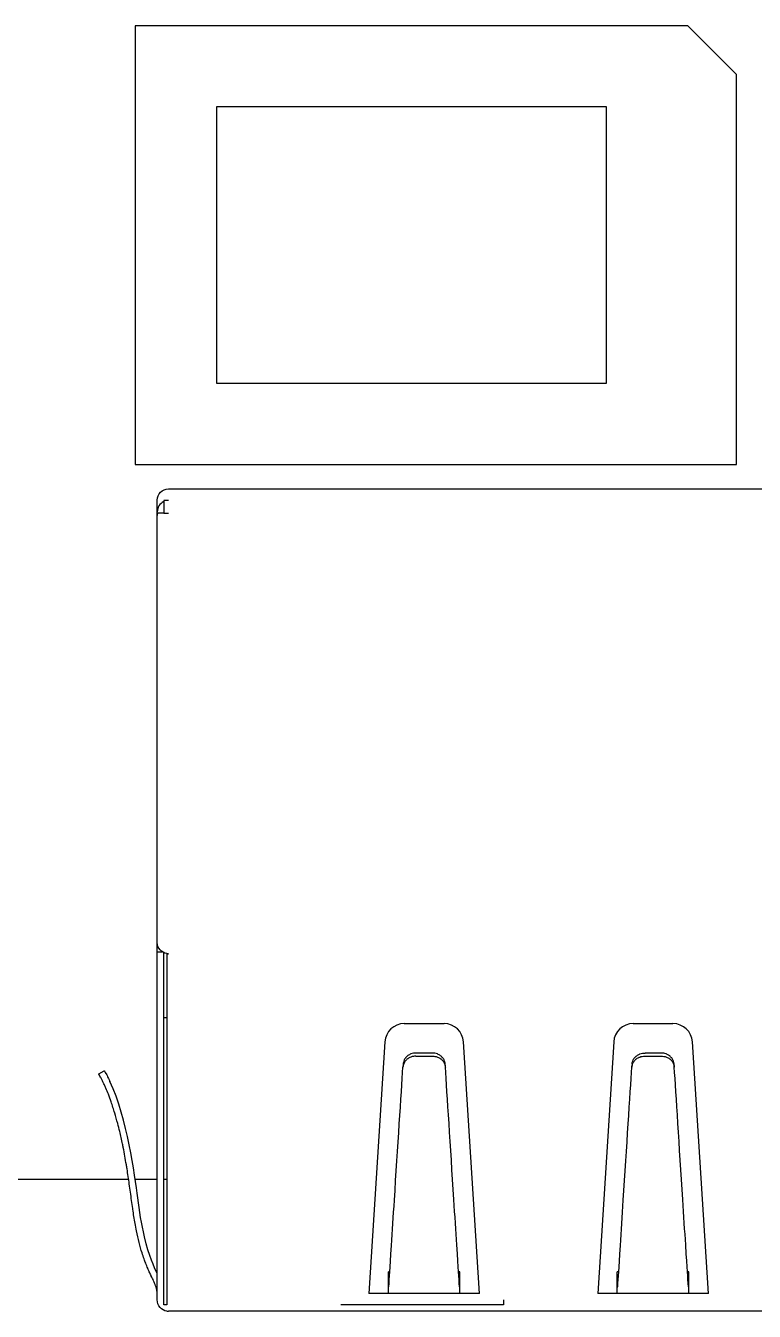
# Model space of a CAD drawing. Extents: x -34 to 51106, y -14166 to 1700.
# Drawn here: x 1262.61 to 1285.02, y 43.22 to 82.77 of the extents above; entities that cross this region are included whole.
import ezdxf

# ---------------------------------------------------------------- set-up
doc = ezdxf.new("R2010")
doc.units = 0
doc.layers.get('0').update_dxf_attribs({"linetype": 'CONTINUOUS'})

msp = doc.modelspace()

# ---------------------------------------------------------------- linework, layer by layer
at = {"linetype": 'CONTINUOUS'}
for p, q in [((1282.9756, 82.7706), (1265.9756, 82.7706)), ((1265.9756, 82.7706), (1265.9756, 69.2706)), ((1284.4756, 81.2706), (1282.9756, 82.7706)), ((1284.4756, 69.2706), (1284.4756, 81.2706)), ((1280.4756, 80.2706), (1268.4756, 80.2706)), ((1268.4756, 80.2706), (1268.4756, 71.7706)), ((1280.4756, 71.7706), (1280.4756, 80.2706)), ((1268.4756, 71.7706), (1280.4756, 71.7706)), ((1265.9756, 69.2706), (1284.4756, 69.2706)), ((1267.0056, 68.5206), (1296.8056, 68.5206)), ((1266.6556, 67.812), (1266.6556, 68.1706)), ((1267.0056, 68.162), (1266.8556, 68.162)), ((1266.8556, 68.162), (1266.8556, 67.7706)), ((1266.6556, 67.6706), (1266.6556, 67.812)), ((1266.6556, 54.5706), (1266.6556, 67.6706)), ((1266.8556, 67.7706), (1266.6702, 67.7706)), ((1266.8556, 67.7706), (1267.0056, 67.7706)), ((1266.6556, 54.2791), (1266.6556, 54.5706)), ((1266.6556, 54.2791), (1266.8118, 54.2791)), ((1266.6556, 43.5706), (1266.6556, 54.2791)), ((1266.8556, 43.4206), (1266.8556, 54.2543)), ((1266.9557, 54.2241), (1266.9557, 54.2206)), ((1266.9557, 54.2206), (1267.0056, 54.2206)), ((1266.9557, 54.2206), (1266.9557, 43.4206)), ((1266.9557, 52.2456), (1266.8556, 52.2456)), ((1274.2539, 52.0706), (1275.4774, 52.0706)), ((1281.2939, 52.0706), (1282.5174, 52.0706)), ((1273.6551, 51.5084), (1273.1657, 43.7706)), ((1276.5657, 43.7706), (1276.0762, 51.5084)), ((1280.6951, 51.5084), (1280.2057, 43.7706)), ((1283.6057, 43.7706), (1283.1162, 51.5084)), ((1274.6128, 51.0706), (1275.1185, 51.0706)), ((1275.1125, 51.1653), (1274.6189, 51.1653)), ((1281.6528, 51.0706), (1282.1585, 51.0706)), ((1282.1525, 51.1653), (1281.6589, 51.1653)), ((1274.2186, 50.8214), (1274.2124, 50.7259)), ((1275.5189, 50.7259), (1275.5127, 50.8214)), ((1281.2586, 50.8214), (1281.2524, 50.7259)), ((1282.5589, 50.7259), (1282.5527, 50.8214)), ((1264.8556, 50.5206), (1265.0282, 50.6218)), ((1265.7774, 47.2706), (1260.7751, 47.2706)), ((1266.6556, 47.2706), (1265.9795, 47.2706)), ((1266.9557, 47.2706), (1266.8556, 47.2706)), ((1273.7657, 43.9706), (1273.7657, 44.4324)), ((1273.8083, 44.4324), (1273.7657, 44.4324)), ((1275.9657, 44.4324), (1275.923, 44.4324)), ((1275.9657, 43.9706), (1275.9657, 44.4324)), ((1280.8057, 43.9706), (1280.8057, 44.4324)), ((1280.8483, 44.4324), (1280.8057, 44.4324)), ((1283.0057, 44.4324), (1282.963, 44.4324)), ((1283.0057, 43.9706), (1283.0057, 44.4324)), ((1273.7657, 43.9706), (1273.7786, 43.9706)), ((1275.9527, 43.9706), (1275.9657, 43.9706)), ((1280.8057, 43.9706), (1280.8186, 43.9706)), ((1282.9927, 43.9706), (1283.0057, 43.9706)), ((1266.8556, 43.7706), (1266.8558, 43.7706)), ((1273.7657, 43.7706), (1273.1657, 43.7706)), ((1275.9657, 43.7706), (1273.7657, 43.7706)), ((1276.5657, 43.7706), (1275.9657, 43.7706)), ((1277.3007, 43.5706), (1277.3007, 43.4206)), ((1280.8057, 43.7706), (1280.2057, 43.7706)), ((1283.0057, 43.7706), (1280.8057, 43.7706)), ((1283.6057, 43.7706), (1283.0057, 43.7706)), ((1266.9557, 43.4206), (1266.8556, 43.4206)), ((1272.3007, 43.2206), (1267.0056, 43.2206)), ((1277.3007, 43.4206), (1272.3007, 43.4206)), ((1277.3007, 43.2206), (1272.3007, 43.2206)), ((1286.5107, 43.2206), (1277.3007, 43.2206))]:
    msp.add_line(p, q, dxfattribs=at)
at = {"linetype": 'CONTINUOUS', "extrusion": (0, 0, -1)}
for centre, start, end in [((-1267.0056, 68.1706), 0, 90), ((-1267.0057, 43.5706), 278.21321, 360)]:
    msp.add_arc(centre, 0.35, start, end, dxfattribs=at)
at = {"linetype": 'CONTINUOUS'}
for centre, radius, start, end in [((1269.9307, 65.7238), 3.2753, 179.18129, 179.18207), ((1274.2539, 51.4706), 0.6, 90, 176.38069), ((1275.4774, 51.4706), 0.6, 3.61931, 90), ((1281.2939, 51.4706), 0.6, 90, 176.38069), ((1282.5174, 51.4706), 0.6, 3.61931, 90)]:
    msp.add_arc(centre, radius, start, end, dxfattribs=at)
msp.add_ellipse((1267.0056, 67.812), major_axis=(-0.2475, -0.2475), ratio=0.9999999, start_param=-1.9132727, end_param=-0.7853874, dxfattribs=at)
at = {"linetype": 'CONTINUOUS', "extrusion": (0, 0, -1)}
for centre, major_axis, ratio, start_param, end_param in [((1267.0077, 67.67), (0.3388, -0.0959), 0.9967833, 2.8665334, 3.1554196), ((1267.0056, 54.5706), (-0.2475, 0.2475), 0.9999999, -2.2128558, -0.7854071), ((1267.0325, 54.9445), (0.0519, 0.723), 0.6941732, 3.0918081, 3.1914701)]:
    msp.add_ellipse(centre, major_axis=major_axis, ratio=ratio, start_param=start_param, end_param=end_param, dxfattribs=at)
at = {"linetype": 'CONTINUOUS'}
for points, knots in [([(1274.6128, 51.0706), (1274.586, 51.0706), (1274.5593, 51.0682), (1274.533, 51.0635), (1274.5058, 51.0586), (1274.4793, 51.0512), (1274.4538, 51.0415), (1274.4202, 51.0286), (1274.3889, 51.0117), (1274.3606, 50.9911), (1274.3526, 50.9853), (1274.3449, 50.9793), (1274.3375, 50.9729), (1274.3131, 50.9522), (1274.2918, 50.9287), (1274.274, 50.9029), (1274.264, 50.8886), (1274.2552, 50.8735), (1274.2475, 50.8579), (1274.236, 50.8344), (1274.2272, 50.8099), (1274.2212, 50.7845), (1274.2166, 50.7653), (1274.2137, 50.7457), (1274.2124, 50.7259)], [-0.060854486, -0.060854486, -0.060854486, -0.060854486, -0.052817532, -0.052817532, -0.052817532, -0.044488934, -0.044488934, -0.044488934, -0.033517563, -0.033517563, -0.033517563, -0.030441486, -0.030441486, -0.030441486, -0.020368432, -0.020368432, -0.020368432, -0.014751762, -0.014751762, -0.014751762, -0.006356881, -0.006356881, -0.006356881, -0.000001, -0.000001, -0.000001, -0.000001]), ([(1274.6189, 51.1653), (1274.592, 51.1653), (1274.5653, 51.1629), (1274.5391, 51.1582), (1274.5118, 51.1533), (1274.4852, 51.1459), (1274.4597, 51.1361), (1274.4261, 51.1232), (1274.3947, 51.1062), (1274.3663, 51.0856), (1274.3585, 51.0799), (1274.3509, 51.074), (1274.3436, 51.0678), (1274.3185, 51.0465), (1274.2967, 51.0223), (1274.2786, 50.9957), (1274.2693, 50.9822), (1274.261, 50.968), (1274.2538, 50.9533), (1274.2421, 50.9297), (1274.2332, 50.905), (1274.2272, 50.8794), (1274.2227, 50.8604), (1274.2198, 50.841), (1274.2186, 50.8214)], [0.000001, 0.000001, 0.000001, 0.000001, 0.008041382, 0.008041382, 0.008041382, 0.016379114, 0.016379114, 0.016379114, 0.027375211, 0.027375211, 0.027375211, 0.030399157, 0.030399157, 0.030399157, 0.040749872, 0.040749872, 0.040749872, 0.046040106, 0.046040106, 0.046040106, 0.054510386, 0.054510386, 0.054510386, 0.060823668, 0.060823668, 0.060823668, 0.060823668]), ([(1275.5127, 50.8214), (1275.5115, 50.841), (1275.5086, 50.8605), (1275.5041, 50.8796), (1275.498, 50.9052), (1275.4891, 50.93), (1275.4774, 50.9536), (1275.4631, 50.9824), (1275.4449, 51.0091), (1275.4232, 51.0332), (1275.4122, 51.0455), (1275.4002, 51.0571), (1275.3874, 51.068), (1275.3608, 51.0905), (1275.331, 51.1096), (1275.2986, 51.1246), (1275.2897, 51.1288), (1275.2805, 51.1327), (1275.2712, 51.1363), (1275.2458, 51.146), (1275.2193, 51.1533), (1275.1921, 51.1582), (1275.1659, 51.1629), (1275.1392, 51.1653), (1275.1125, 51.1653)], [0.000001, 0.000001, 0.000001, 0.000001, 0.00632841, 0.00632841, 0.00632841, 0.014825258, 0.014825258, 0.014825258, 0.025187859, 0.025187859, 0.025187859, 0.030465411, 0.030465411, 0.030465411, 0.041449106, 0.041449106, 0.041449106, 0.044490534, 0.044490534, 0.044490534, 0.052811123, 0.052811123, 0.052811123, 0.06083625, 0.06083625, 0.06083625, 0.06083625]), ([(1275.1185, 51.0706), (1275.1453, 51.0706), (1275.172, 51.0682), (1275.1982, 51.0635), (1275.2254, 51.0586), (1275.252, 51.0513), (1275.2774, 51.0415), (1275.311, 51.0286), (1275.3423, 51.0117), (1275.3706, 50.9912), (1275.3786, 50.9854), (1275.3863, 50.9793), (1275.3938, 50.973), (1275.4182, 50.9522), (1275.4395, 50.9287), (1275.4573, 50.903), (1275.4672, 50.8886), (1275.4761, 50.8736), (1275.4838, 50.8579), (1275.4953, 50.8345), (1275.5041, 50.8099), (1275.5101, 50.7845), (1275.5147, 50.7653), (1275.5176, 50.7457), (1275.5189, 50.7259)], [0.000001, 0.000001, 0.000001, 0.000001, 0.008031807, 0.008031807, 0.008031807, 0.016353711, 0.016353711, 0.016353711, 0.027318527, 0.027318527, 0.027318527, 0.030398313, 0.030398313, 0.030398313, 0.040471145, 0.040471145, 0.040471145, 0.046083327, 0.046083327, 0.046083327, 0.054482268, 0.054482268, 0.054482268, 0.060839858, 0.060839858, 0.060839858, 0.060839858]), ([(1281.2524, 50.7259), (1281.2537, 50.7457), (1281.2566, 50.7654), (1281.2612, 50.7846), (1281.2672, 50.8101), (1281.2761, 50.8347), (1281.2877, 50.8582), (1281.3015, 50.8864), (1281.3191, 50.9125), (1281.34, 50.9361), (1281.3516, 50.9493), (1281.3642, 50.9617), (1281.3778, 50.9732), (1281.4043, 50.9957), (1281.4341, 51.0147), (1281.4663, 51.0298), (1281.4754, 51.0341), (1281.4847, 51.038), (1281.4942, 51.0416), (1281.5196, 51.0513), (1281.5461, 51.0587), (1281.5732, 51.0635), (1281.5994, 51.0682), (1281.6261, 51.0706), (1281.6528, 51.0706)], [0.000001, 0.000001, 0.000001, 0.000001, 0.006372743, 0.006372743, 0.006372743, 0.014797432, 0.014797432, 0.014797432, 0.024881307, 0.024881307, 0.024881307, 0.030482539, 0.030482539, 0.030482539, 0.041434766, 0.041434766, 0.041434766, 0.04453258, 0.04453258, 0.04453258, 0.052838158, 0.052838158, 0.052838158, 0.060854428, 0.060854428, 0.060854428, 0.060854428]), ([(1281.2586, 50.8214), (1281.2598, 50.841), (1281.2627, 50.8605), (1281.2672, 50.8795), (1281.2733, 50.9051), (1281.2822, 50.9299), (1281.2939, 50.9535), (1281.3081, 50.9823), (1281.3263, 51.0091), (1281.348, 51.0332), (1281.3591, 51.0455), (1281.371, 51.0571), (1281.3838, 51.0679), (1281.4104, 51.0905), (1281.4403, 51.1095), (1281.4726, 51.1246), (1281.4816, 51.1288), (1281.4907, 51.1327), (1281.5, 51.1362), (1281.5255, 51.146), (1281.552, 51.1533), (1281.5792, 51.1582), (1281.6054, 51.1629), (1281.6321, 51.1653), (1281.6589, 51.1653)], [-0.06082365, -0.06082365, -0.06082365, -0.06082365, -0.0545001, -0.0545001, -0.0545001, -0.046009949, -0.046009949, -0.046009949, -0.035651435, -0.035651435, -0.035651435, -0.030372234, -0.030372234, -0.030372234, -0.019387901, -0.019387901, -0.019387901, -0.016350449, -0.016350449, -0.016350449, -0.008027831, -0.008027831, -0.008027831, -0.000001, -0.000001, -0.000001, -0.000001]), ([(1282.5527, 50.8214), (1282.5515, 50.841), (1282.5486, 50.8605), (1282.5441, 50.8795), (1282.538, 50.9052), (1282.5291, 50.93), (1282.5174, 50.9536), (1282.5031, 50.9824), (1282.4849, 51.0091), (1282.4632, 51.0332), (1282.4522, 51.0455), (1282.4402, 51.0571), (1282.4275, 51.068), (1282.4008, 51.0905), (1282.371, 51.1096), (1282.3386, 51.1246), (1282.3297, 51.1288), (1282.3206, 51.1327), (1282.3113, 51.1362), (1282.2858, 51.146), (1282.2593, 51.1533), (1282.2321, 51.1582), (1282.2059, 51.1629), (1282.1792, 51.1653), (1282.1525, 51.1653)], [0.000001, 0.000001, 0.000001, 0.000001, 0.006328038, 0.006328038, 0.006328038, 0.014824163, 0.014824163, 0.014824163, 0.02518648, 0.02518648, 0.02518648, 0.030464434, 0.030464434, 0.030464434, 0.041448555, 0.041448555, 0.041448555, 0.044489494, 0.044489494, 0.044489494, 0.052810632, 0.052810632, 0.052810632, 0.060836251, 0.060836251, 0.060836251, 0.060836251]), ([(1282.1585, 51.0706), (1282.1853, 51.0706), (1282.212, 51.0682), (1282.2382, 51.0635), (1282.2654, 51.0586), (1282.292, 51.0513), (1282.3174, 51.0415), (1282.351, 51.0286), (1282.3823, 51.0117), (1282.4106, 50.9912), (1282.4186, 50.9854), (1282.4263, 50.9793), (1282.4338, 50.973), (1282.4582, 50.9522), (1282.4795, 50.9287), (1282.4973, 50.903), (1282.5072, 50.8886), (1282.5161, 50.8736), (1282.5238, 50.8579), (1282.5353, 50.8345), (1282.5441, 50.8099), (1282.5501, 50.7845), (1282.5547, 50.7653), (1282.5576, 50.7457), (1282.5589, 50.7259)], [0.000001, 0.000001, 0.000001, 0.000001, 0.008031845, 0.008031845, 0.008031845, 0.016353791, 0.016353791, 0.016353791, 0.027318642, 0.027318642, 0.027318642, 0.030398388, 0.030398388, 0.030398388, 0.040471201, 0.040471201, 0.040471201, 0.046083411, 0.046083411, 0.046083411, 0.054482297, 0.054482297, 0.054482297, 0.060839858, 0.060839858, 0.060839858, 0.060839858]), ([(1273.7786, 43.9706), (1273.7994, 44.2932), (1273.8106, 44.4686), (1273.8885, 45.6819), (1273.9186, 46.1502), (1274.0542, 48.2623), (1274.16, 49.9101), (1274.2124, 50.7259)], [-0.47852776, -0.47852776, -0.47852776, -0.47852776, -0.33989737, -0.33989737, -0.26202754, -0.26202754, -0.000001, -0.000001, -0.000001, -0.000001]), ([(1275.9527, 43.9706), (1275.9318, 44.2952), (1275.9205, 44.4711), (1275.8421, 45.6928), (1275.8122, 46.1585), (1275.6754, 48.289), (1275.571, 49.9137), (1275.5189, 50.7259)], [-0.48966147, -0.48966147, -0.48966147, -0.48966147, -0.34188645, -0.34188645, -0.26086652, -0.26086652, -0.000001, -0.000001, -0.000001, -0.000001]), ([(1280.8186, 43.9706), (1280.8394, 44.2932), (1280.8506, 44.4686), (1280.9285, 45.6819), (1280.9586, 46.1502), (1281.0942, 48.2623), (1281.2, 49.9101), (1281.2524, 50.7259)], [-0.47852776, -0.47852776, -0.47852776, -0.47852776, -0.33989737, -0.33989737, -0.26202754, -0.26202754, -0.000001, -0.000001, -0.000001, -0.000001]), ([(1282.9927, 43.9706), (1282.9718, 44.2952), (1282.9605, 44.4711), (1282.8821, 45.6928), (1282.8522, 46.1585), (1282.7154, 48.289), (1282.611, 49.9137), (1282.5589, 50.7259)], [-0.48966147, -0.48966147, -0.48966147, -0.48966147, -0.34188645, -0.34188645, -0.26086652, -0.26086652, -0.000001, -0.000001, -0.000001, -0.000001]), ([(1265.0295, 50.1864), (1265.0206, 50.2057), (1265.0116, 50.2247), (1265.0027, 50.2434), (1264.9911, 50.2675), (1264.9796, 50.2909), (1264.9683, 50.3132), (1264.9539, 50.342), (1264.94, 50.3686), (1264.9272, 50.3926), (1264.9209, 50.4043), (1264.9149, 50.4155), (1264.9093, 50.4259), (1264.8962, 50.4497), (1264.885, 50.4696), (1264.8763, 50.4848), (1264.8747, 50.4876), (1264.8732, 50.4902), (1264.8718, 50.4927), (1264.8664, 50.5021), (1264.8623, 50.5091), (1264.8596, 50.5138), (1264.857, 50.5183), (1264.8556, 50.5206), (1264.8556, 50.5206)], [-0.06066127, -0.06066127, -0.06066127, -0.06066127, -0.054298503, -0.054298503, -0.054298503, -0.046067171, -0.046067171, -0.046067171, -0.035478946, -0.035478946, -0.035478946, -0.030291147, -0.030291147, -0.030291147, -0.018368431, -0.018368431, -0.018368431, -0.016182945, -0.016182945, -0.016182945, -0.00795399, -0.00795399, -0.00795399, -0.000001, -0.000001, -0.000001, -0.000001]), ([(1265.0282, 50.6218), (1265.0282, 50.6218), (1265.0295, 50.6195), (1265.0322, 50.6149), (1265.0349, 50.6102), (1265.0391, 50.6031), (1265.0445, 50.5936), (1265.0523, 50.5801), (1265.0626, 50.562), (1265.0749, 50.5397), (1265.0772, 50.5356), (1265.0795, 50.5313), (1265.0819, 50.5269), (1265.0938, 50.5053), (1265.1071, 50.4805), (1265.1213, 50.4533), (1265.1276, 50.4411), (1265.1342, 50.4284), (1265.1408, 50.4153), (1265.1524, 50.3926), (1265.1642, 50.3687), (1265.1761, 50.3441), (1265.185, 50.3257), (1265.1939, 50.307), (1265.2028, 50.2881)], [-0.060660555, -0.060660555, -0.060660555, -0.060660555, -0.052668917, -0.052668917, -0.052668917, -0.044386226, -0.044386226, -0.044386226, -0.032535929, -0.032535929, -0.032535929, -0.030340371, -0.030340371, -0.030340371, -0.019519716, -0.019519716, -0.019519716, -0.014671094, -0.014671094, -0.014671094, -0.006274457, -0.006274457, -0.006274457, -0.000001, -0.000001, -0.000001, -0.000001]), ([(1266.6556, 44.3896), (1266.5628, 44.5803), (1266.4032, 44.9051), (1266.1704, 45.9053), (1266.111, 46.3153), (1265.9581, 47.4327), (1265.7342, 49.1502), (1265.2028, 50.2881)], [0.000001, 0.000001, 0.000001, 0.000001, 0.06377169, 0.06377169, 0.10493449, 0.10493449, 0.1812787, 0.1812787, 0.1812787, 0.1812787]), ([(1266.6556, 43.7706), (1266.6548, 43.7825), (1266.6537, 43.7943), (1266.6524, 43.806), (1266.6509, 43.8188), (1266.6491, 43.8315), (1266.647, 43.8441), (1266.6434, 43.8658), (1266.639, 43.8873), (1266.6338, 43.9087), (1266.6327, 43.9133), (1266.6315, 43.9179), (1266.6304, 43.9225), (1266.6232, 43.95), (1266.6149, 43.9776), (1266.6053, 44.0056), (1266.5967, 44.0307), (1266.5871, 44.0562), (1266.5766, 44.0822), (1266.5666, 44.107), (1266.5557, 44.1323), (1266.5439, 44.1584), (1266.5334, 44.1817), (1266.5223, 44.2055), (1266.5105, 44.2302), (1266.4989, 44.2545), (1266.4868, 44.2796), (1266.4741, 44.3056), (1266.4718, 44.3104), (1266.4694, 44.3152), (1266.467, 44.3201), (1266.4571, 44.3405), (1266.4469, 44.3614), (1266.4365, 44.3831), (1266.4326, 44.3913), (1266.4287, 44.3996), (1266.4247, 44.408), (1266.4058, 44.4481), (1266.3865, 44.4906), (1266.3668, 44.536), (1266.3654, 44.5393), (1266.3639, 44.5427), (1266.3625, 44.5461), (1266.3422, 44.5932), (1266.3216, 44.6433), (1266.3008, 44.697), (1266.2844, 44.7392), (1266.2678, 44.7835), (1266.2512, 44.8304), (1266.2294, 44.8917), (1266.2088, 44.9534), (1266.1894, 45.0153), (1266.1559, 45.1222), (1266.1257, 45.2299), (1266.0983, 45.3383), (1266.0686, 45.4556), (1266.0421, 45.5738), (1266.018, 45.6926), (1266.0025, 45.7692), (1265.9881, 45.8461), (1265.9744, 45.9232), (1265.9622, 45.9919), (1265.9503, 46.0624), (1265.9388, 46.1346), (1265.9271, 46.2075), (1265.9157, 46.2822), (1265.9045, 46.3584), (1265.9033, 46.3666), (1265.9021, 46.3749), (1265.9009, 46.3832), (1265.8894, 46.462), (1265.8781, 46.5424), (1265.8669, 46.6242), (1265.8551, 46.7097), (1265.8433, 46.7967), (1265.8313, 46.885), (1265.82, 46.9682), (1265.8084, 47.0525), (1265.7964, 47.1377), (1265.775, 47.2896), (1265.7521, 47.4443), (1265.7271, 47.6008), (1265.7202, 47.6441), (1265.7131, 47.6876), (1265.7059, 47.7311), (1265.677, 47.9046), (1265.6455, 48.0799), (1265.6105, 48.2554), (1265.603, 48.2933), (1265.5953, 48.3311), (1265.5874, 48.369), (1265.5605, 48.4984), (1265.5317, 48.6278), (1265.5006, 48.7567), (1265.4811, 48.8374), (1265.4608, 48.9179), (1265.4396, 48.9981), (1265.4109, 49.1064), (1265.3805, 49.2139), (1265.3483, 49.3205), (1265.3132, 49.4368), (1265.276, 49.5519), (1265.2365, 49.6655), (1265.2096, 49.7431), (1265.1816, 49.8199), (1265.1522, 49.8958), (1265.1277, 49.959), (1265.1022, 50.0216), (1265.0755, 50.0833), (1265.0606, 50.1179), (1265.0452, 50.1523), (1265.0295, 50.1864)], [-0.803722, -0.803722, -0.803722, -0.803722, -0.79469776, -0.79469776, -0.79469776, -0.78484178, -0.78484178, -0.78484178, -0.76790498, -0.76790498, -0.76790498, -0.76428512, -0.76428512, -0.76428512, -0.74257423, -0.74257423, -0.74257423, -0.72311728, -0.72311728, -0.72311728, -0.70460512, -0.70460512, -0.70460512, -0.68805176, -0.68805176, -0.68805176, -0.671732, -0.671732, -0.671732, -0.66871814, -0.66871814, -0.66871814, -0.65609014, -0.65609014, -0.65609014, -0.65132069, -0.65132069, -0.65132069, -0.62856272, -0.62856272, -0.62856272, -0.62688625, -0.62688625, -0.62688625, -0.60349425, -0.60349425, -0.60349425, -0.58509756, -0.58509756, -0.58509756, -0.56098115, -0.56098115, -0.56098115, -0.51935577, -0.51935577, -0.51935577, -0.47432328, -0.47432328, -0.47432328, -0.44531884, -0.44531884, -0.44531884, -0.41949139, -0.41949139, -0.41949139, -0.39340553, -0.39340553, -0.39340553, -0.39057721, -0.39057721, -0.39057721, -0.36370161, -0.36370161, -0.36370161, -0.33560617, -0.33560617, -0.33560617, -0.30913651, -0.30913651, -0.30913651, -0.26196616, -0.26196616, -0.26196616, -0.24892035, -0.24892035, -0.24892035, -0.19693589, -0.19693589, -0.19693589, -0.18573359, -0.18573359, -0.18573359, -0.14741757, -0.14741757, -0.14741757, -0.12340352, -0.12340352, -0.12340352, -0.09096164, -0.09096164, -0.09096164, -0.05557713, -0.05557713, -0.05557713, -0.03141174, -0.03141174, -0.03141174, -0.01129602, -0.01129602, -0.01129602, -0.000001, -0.000001, -0.000001, -0.000001]), ([(1273.7657, 43.7706), (1273.7657, 43.8027), (1273.7657, 43.852), (1273.7657, 43.9189), (1273.7657, 43.9531), (1273.7657, 43.9706)], [0.010059837, 0.010059837, 0.010059837, 0.010059837, 0.022657378, 0.029208099, 0.036304714, 0.036304714, 0.036304714, 0.036304714]), ([(1275.9657, 43.7706), (1275.9657, 43.8027), (1275.9657, 43.852), (1275.9657, 43.9189), (1275.9657, 43.9531), (1275.9657, 43.9706)], [0.010059837, 0.010059837, 0.010059837, 0.010059837, 0.022657378, 0.029208099, 0.036304714, 0.036304714, 0.036304714, 0.036304714]), ([(1280.8057, 43.7706), (1280.8057, 43.8027), (1280.8057, 43.852), (1280.8057, 43.9189), (1280.8057, 43.9531), (1280.8057, 43.9706)], [0.010059837, 0.010059837, 0.010059837, 0.010059837, 0.022657378, 0.029208099, 0.036304714, 0.036304714, 0.036304714, 0.036304714]), ([(1283.0057, 43.7706), (1283.0057, 43.8027), (1283.0057, 43.852), (1283.0057, 43.9189), (1283.0057, 43.9531), (1283.0057, 43.9706)], [0.010059837, 0.010059837, 0.010059837, 0.010059837, 0.022657378, 0.029208099, 0.036304714, 0.036304714, 0.036304714, 0.036304714])]:
    msp.add_open_spline(points, degree=3, knots=knots, dxfattribs=at)
for points in [[(1266.856, 43.7706), (1266.8559, 43.7727), (1266.8558, 43.7748), (1266.8556, 43.777)], [(1266.9559, 43.2223), (1266.9725, 43.2206), (1266.9891, 43.2206), (1267.0056, 43.2206)]]:
    msp.add_open_spline(points, degree=3, dxfattribs=at)

doc.saveas('drawing.dxf')
